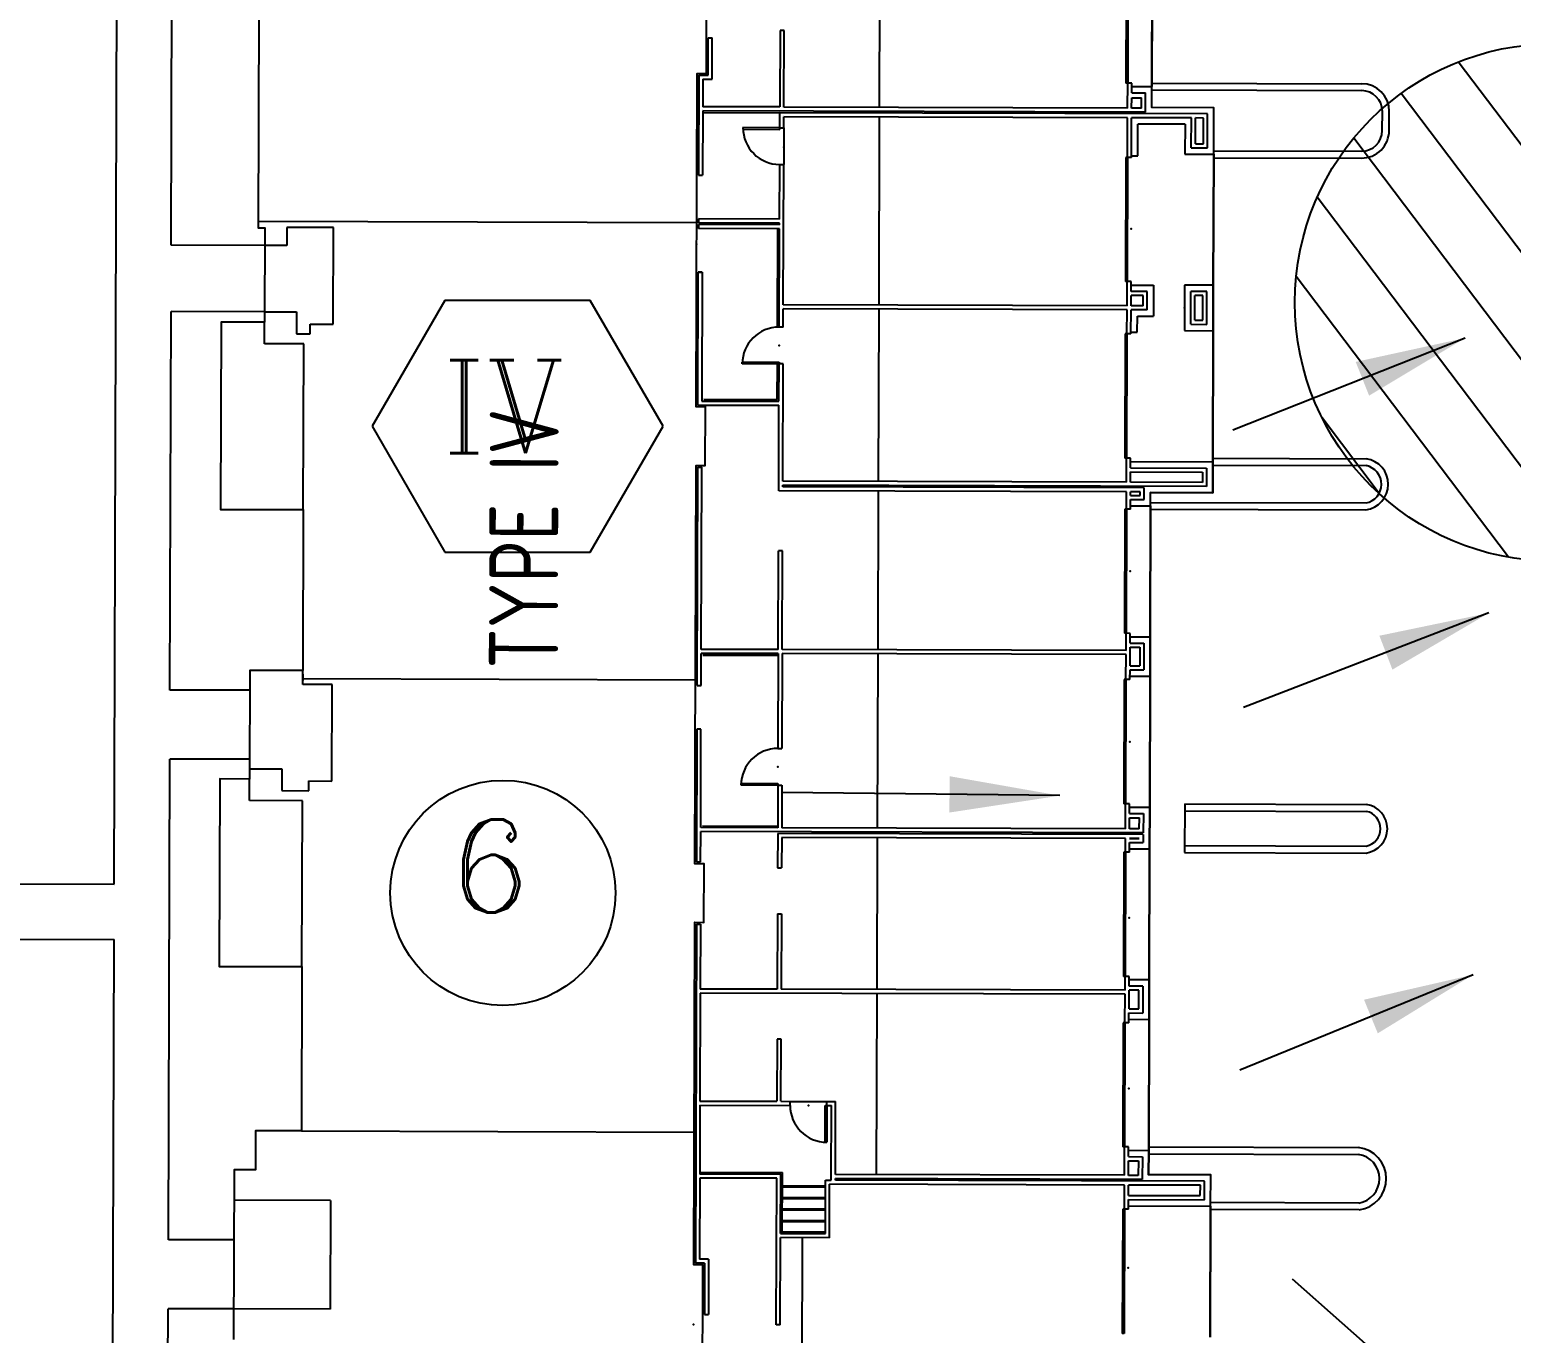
# Model space of a CAD drawing. Header units: feet. Extents: x 26064 to 27719, y 16802 to 28989.
# Drawn here: x 27071.3 to 27178.7, y 17658.3 to 17752.7 of the extents above; entities that cross this region are included whole.
import ezdxf
from ezdxf.enums import TextEntityAlignment as Align

# ---------------------------------------------------------------- set-up
doc = ezdxf.new("R2010")
doc.units = ezdxf.units.FT
doc.header["$LTSCALE"] = 50
doc.header["$MEASUREMENT"] = 0
doc.header["$PDSIZE"] = -0.5
doc.linetypes.add('HIDDEN', pattern=[0.375, 0.25, -0.125])
for name, color, linetype in [('BUILDING-INTERIOR', 251, 'Continuous'), ('BUILDINGS', 5, 'Continuous'), ('CURB-B', 4, 'Continuous'), ('CURB-F', 32, 'Continuous'), ('INLET PROTECTION', 1, 'HIDDEN'), ('SD-STRUCTURE', 6, 'Continuous'), ('SIDEWALK', 9, 'Continuous')]:
    doc.layers.add(name, color=color, linetype=linetype)
doc.styles.add('DCADTXTSTYLE2', font='ARCHITXT')
doc.styles.add('DCADTXTSTYLE3', font='ROMANC')
doc.styles.add('ls80', font='simplex', dxfattribs={"oblique": 15, "height": 4})
doc.dimstyles.new('dim', dxfattribs={"dimtxt": 0.18, "dimasz": 0.16, "dimexe": 0.0625, "dimexo": 0.0625, "dimgap": 0.03, "dimtad": 3, "dimdec": 4, "dimzin": 0, "dimdsep": 46, "dimtxsty": 'ls80', "dimcen": 0.09, "dimclrd": 256, "dimclre": 256, "dimclrt": 256, "dimaunit": 1, "dimadec": 4, "dimazin": 0, "dimtfac": 1, "dimtdec": 4, "dimtofl": 0, "dimtmove": 2, "dimatfit": 3, "dimfxl": 0, "dimtolj": 1, "dimtzin": 0, "dimlwd": -1, "dimlwe": -1, "dimarcsym": 0})

msp = doc.modelspace()

# ---------------------------------------------------------------- hatches: boundary and pattern name
at = {"layer": 'INLET PROTECTION', "linetype": 'Continuous'}
h = msp.add_hatch(dxfattribs=at)
h.set_pattern_fill('ANSI31', scale=37.499998, angle=262.0889784, style=0)
h.set_pattern_definition([(307.088978, (51292.7434, -5531.7675), (3.7392183, 2.82681806), [])])
edge = h.paths.add_edge_path()
edge.add_arc((27181.75511, 17732.95866), 18.75, 0, 360)

# ---------------------------------------------------------------- linework, layer by layer
at = {"layer": 'BUILDING-INTERIOR', "color": 7, "ltscale": 12}
for p, q in [((27132.92805, 17758.59841), (27132.8945, 17747.10282)), ((27150.79414, 17757.85927), (27150.76789, 17748.86222)), ((27150.9191, 17757.85891), (27150.89284, 17748.86186)), ((27152.66913, 17758.10345), (27152.64142, 17748.6071)), ((27120.48926, 17749.42981), (27120.49716, 17752.13711)), ((27120.49716, 17752.13711), (27120.78871, 17752.13626)), ((27120.77996, 17749.13741), (27120.78871, 17752.13626)), ((27125.70507, 17752.66338), (27125.6889, 17747.12387)), ((27125.99662, 17752.66253), (27125.70507, 17752.66338)), ((27125.98045, 17747.12301), (27125.99662, 17752.66253)), ((27119.82285, 17749.43176), (27119.8017, 17742.18455)), ((27119.82285, 17749.43176), (27120.48926, 17749.42981)), ((27120.11356, 17749.13935), (27120.10771, 17747.14015)), ((27120.11356, 17749.13935), (27120.77996, 17749.13741)), ((27150.89284, 17748.86186), (27150.76789, 17748.86222)), ((27150.88755, 17747.05031), (27150.89284, 17748.86186)), ((27151.18439, 17748.861), (27150.89284, 17748.86186)), ((27151.18233, 17748.1532), (27151.1844, 17748.861)), ((27151.17911, 17747.04946), (27151.18124, 17747.77834)), ((27151.18124, 17747.77834), (27151.88927, 17747.77627)), ((27151.18233, 17748.1532), (27152.18192, 17748.15028)), ((27151.18367, 17748.61135), (27152.64142, 17748.6071)), ((27151.88715, 17747.04739), (27151.88927, 17747.77627)), ((27152.17785, 17746.75498), (27152.18192, 17748.15028)), ((27152.63698, 17747.08684), (27152.64142, 17748.6071)), ((27120.10686, 17746.8486), (27120.09325, 17742.1837)), ((27120.1065, 17746.72366), (27125.68768, 17746.70735)), ((27152.17785, 17746.75498), (27120.10686, 17746.8486)), ((27125.6889, 17747.12387), (27120.10771, 17747.14015)), ((27125.68452, 17745.62442), (27125.68768, 17746.70735)), ((27156.67579, 17746.61689), (27125.6877, 17746.70735)), ((27150.88755, 17747.05031), (27125.98045, 17747.12301)), ((27151.88715, 17747.04739), (27151.17911, 17747.04946)), ((27157.13528, 17747.07371), (27152.63698, 17747.08684)), ((27157.12544, 17743.70001), (27157.13528, 17747.07371)), ((27123.01887, 17745.63218), (27123.01851, 17745.50722)), ((27125.68452, 17745.6244), (27123.01887, 17745.63218)), ((27125.68416, 17745.49944), (27125.68452, 17745.6244)), ((27125.68453, 17745.6244), (27125.97609, 17745.62355)), ((27125.97609, 17745.62355), (27125.96831, 17742.95792)), ((27125.97608, 17745.62355), (27125.97839, 17746.41493)), ((27150.88548, 17746.34224), (27125.97839, 17746.41493)), ((27132.89244, 17746.39474), (27132.85269, 17732.775)), ((27150.8771, 17743.46834), (27150.88548, 17746.34224)), ((27151.16866, 17743.46749), (27151.17704, 17746.34138)), ((27155.50871, 17746.32874), (27151.17704, 17746.34138)), ((27151.62718, 17743.5911), (27151.63386, 17745.88189)), ((27155.04922, 17745.87192), (27151.63386, 17745.88189)), ((27155.04922, 17745.87192), (27155.0429, 17743.70608)), ((27155.50239, 17744.1629), (27155.50871, 17746.32874)), ((27155.7948, 17744.45361), (27155.80027, 17746.32789)), ((27156.38338, 17746.32619), (27155.80027, 17746.32789)), ((27156.37792, 17744.45191), (27156.38338, 17746.32619)), ((27156.66863, 17744.1595), (27156.67579, 17746.61689)), ((27123.01851, 17745.50722), (27125.68416, 17745.49944)), ((27150.75214, 17743.4687), (27150.72589, 17734.47216)), ((27150.8771, 17743.46834), (27150.75214, 17743.4687)), ((27150.8771, 17743.46834), (27150.85084, 17734.4718)), ((27151.16865, 17743.46749), (27150.8771, 17743.46834)), ((27151.16902, 17743.59244), (27151.62718, 17743.5911)), ((27155.0429, 17743.70608), (27157.12544, 17743.70001)), ((27155.50239, 17744.1629), (27156.66863, 17744.1595)), ((27155.7948, 17744.45361), (27156.37792, 17744.45191)), ((27157.12544, 17743.70001), (27157.09772, 17734.20366)), ((27125.66519, 17739.00195), (27125.67674, 17742.95878)), ((27125.67675, 17742.95878), (27125.96831, 17742.95792)), ((27125.93864, 17732.79519), (27125.9683, 17742.95792)), ((27119.8017, 17742.18455), (27120.09325, 17742.1837)), ((27119.8017, 17742.18455), (27120.09325, 17742.1837)), ((27119.66665, 17738.7279), (27087.8872, 17738.82065)), ((27089.96855, 17738.39807), (27089.96472, 17737.08607)), ((27093.34225, 17738.38822), (27089.96855, 17738.39807)), ((27093.32183, 17731.39091), (27093.34225, 17738.38822)), ((27119.79125, 17738.6026), (27119.7904, 17738.31104)), ((27125.66313, 17738.2939), (27119.7904, 17738.31104)), ((27125.66398, 17738.58545), (27119.79125, 17738.6026)), ((27119.79246, 17739.0191), (27119.79161, 17738.72755)), ((27125.66434, 17738.71041), (27119.79161, 17738.72755)), ((27125.66519, 17739.00195), (27119.79246, 17739.0191)), ((27125.5174, 17731.17202), (27125.53819, 17738.29427)), ((27125.64234, 17731.17166), (27125.66313, 17738.2939)), ((27125.66398, 17738.58545), (27125.66434, 17738.71041)), ((27089.96472, 17737.08607), (27088.36117, 17737.09075)), ((27119.75308, 17725.52426), (27119.78116, 17735.14559)), ((27119.78116, 17735.14559), (27120.07271, 17735.14474)), ((27120.07271, 17735.14474), (27119.78116, 17735.14559)), ((27120.07271, 17735.14474), (27120.04548, 17725.81497)), ((27150.85084, 17734.4718), (27150.72589, 17734.47216)), ((27150.84573, 17732.72247), (27150.85084, 17734.4718)), ((27151.14239, 17734.47094), (27150.85084, 17734.4718)), ((27151.14033, 17733.76288), (27151.1424, 17734.47094)), ((27151.14167, 17734.22104), (27152.76606, 17734.2163)), ((27152.76606, 17734.2163), (27152.7595, 17731.96717)), ((27155.01519, 17734.20974), (27155.00558, 17730.91934)), ((27157.09772, 17734.20366), (27155.01519, 17734.20974)), ((27157.09772, 17734.20366), (27157.08811, 17730.91326)), ((27150.84573, 17732.72247), (27125.93864, 17732.79519)), ((27151.13729, 17732.72162), (27151.13948, 17733.47133)), ((27152.01197, 17732.71907), (27151.13729, 17732.72162)), ((27152.01416, 17733.46877), (27151.13948, 17733.47133)), ((27152.30657, 17733.75948), (27151.14033, 17733.76288)), ((27152.01197, 17732.71907), (27152.01416, 17733.46877)), ((27152.30268, 17732.42666), (27152.30657, 17733.75948)), ((27155.46508, 17731.37616), (27155.472, 17733.75024)), ((27156.63822, 17733.74684), (27155.472, 17733.75024)), ((27155.75748, 17731.66686), (27155.76271, 17733.45784)), ((27156.34582, 17733.45613), (27155.76271, 17733.45784)), ((27156.34059, 17731.66516), (27156.34582, 17733.45613)), ((27156.6313, 17731.37275), (27156.63822, 17733.74684)), ((27088.34713, 17732.2801), (27090.67957, 17732.27329)), ((27090.67957, 17732.27329), (27090.67495, 17730.69057)), ((27125.9339, 17731.17081), (27125.93779, 17732.50365)), ((27150.84488, 17732.43092), (27125.93779, 17732.50365)), ((27132.85184, 17732.48346), (27132.81537, 17719.98824)), ((27150.83978, 17730.68159), (27150.84488, 17732.43092)), ((27151.13134, 17730.68074), (27151.13644, 17732.43006)), ((27152.30268, 17732.42666), (27151.13644, 17732.43006)), ((27151.58986, 17730.80435), (27151.59326, 17731.97057)), ((27151.59326, 17731.97057), (27152.7595, 17731.96717)), ((27155.75748, 17731.66686), (27156.34059, 17731.66516)), ((27088.34039, 17729.96849), (27088.34494, 17731.53039)), ((27090.67495, 17730.69057), (27091.65375, 17730.68771)), ((27091.65375, 17730.68771), (27091.65581, 17731.39577)), ((27091.65581, 17731.39577), (27093.32183, 17731.39091)), ((27125.9339, 17731.17081), (27125.64234, 17731.17166)), ((27150.71483, 17730.68195), (27150.68857, 17721.68541)), ((27150.83978, 17730.68159), (27150.71483, 17730.68195)), ((27150.83978, 17730.68159), (27150.81352, 17721.68505)), ((27151.13133, 17730.68074), (27150.83978, 17730.68159)), ((27151.1317, 17730.80569), (27151.58986, 17730.80435)), ((27155.00558, 17730.91934), (27157.08811, 17730.91326)), ((27155.46508, 17731.37616), (27156.6313, 17731.37275)), ((27157.08811, 17730.91326), (27157.0604, 17721.4169)), ((27091.19346, 17729.96016), (27088.34039, 17729.96849)), ((27091.15839, 17717.94395), (27091.19346, 17729.96016)), ((27122.96892, 17728.5138), (27122.96928, 17728.63875)), ((27125.63456, 17728.50602), (27122.96892, 17728.5138)), ((27122.96928, 17728.63875), (27125.63493, 17728.63097)), ((27125.50209, 17725.92399), (27125.50962, 17728.50638)), ((27125.62666, 17725.79868), (27125.63456, 17728.50602)), ((27125.63493, 17728.63097), (27125.63456, 17728.50602)), ((27125.92612, 17728.50517), (27125.63456, 17728.50602)), ((27125.90132, 17720.00842), (27125.92612, 17728.50517)), ((27119.75308, 17725.52426), (27125.62581, 17725.50712)), ((27120.04548, 17725.81497), (27125.62666, 17725.79868)), ((27120.1708, 17725.93955), (27125.50209, 17725.92399)), ((27125.6077, 17719.30121), (27125.62581, 17725.50712)), ((27119.69376, 17705.19877), (27119.73995, 17721.02604)), ((27119.73995, 17721.02604), (27120.0315, 17721.02519)), ((27119.99297, 17707.82191), (27120.0315, 17721.02519)), ((27150.81352, 17721.68505), (27150.68857, 17721.68541)), ((27150.80841, 17719.93572), (27150.81352, 17721.68505)), ((27151.10507, 17721.6842), (27150.81352, 17721.68505)), ((27151.10301, 17720.97613), (27151.10508, 17721.6842)), ((27151.10301, 17720.97613), (27156.6009, 17720.96008)), ((27151.10435, 17721.43429), (27157.0604, 17721.4169)), ((27156.6009, 17720.96008), (27156.59701, 17719.62727)), ((27157.0604, 17721.4169), (27157.05383, 17719.16777)), ((27150.80841, 17719.93572), (27125.90132, 17720.00842)), ((27151.09997, 17719.93487), (27151.10216, 17720.68458)), ((27156.30631, 17719.91968), (27151.09997, 17719.93487)), ((27151.10216, 17720.68458), (27156.3085, 17720.66938)), ((27156.3085, 17720.66938), (27156.30631, 17719.91968)), ((27150.80635, 17719.22766), (27125.6077, 17719.30121)), ((27125.9001, 17719.59192), (27125.90047, 17719.71687)), ((27152.09836, 17719.51544), (27125.9001, 17719.59192)), ((27156.59701, 17719.62727), (27125.90047, 17719.71687)), ((27132.8133, 17719.28018), (27132.77974, 17707.78459)), ((27150.8027, 17717.97813), (27150.80635, 17719.22766)), ((27151.09718, 17718.9769), (27151.09791, 17719.22681)), ((27151.09718, 17718.9769), (27151.80523, 17718.97484)), ((27151.80596, 17719.22474), (27151.0979, 17719.22681)), ((27151.80523, 17718.97484), (27151.80596, 17719.22474)), ((27152.09593, 17718.68243), (27152.09836, 17719.51544)), ((27152.55275, 17718.22294), (27152.55555, 17719.1809)), ((27157.05383, 17719.16777), (27152.55555, 17719.1809)), ((27150.67776, 17717.9785), (27150.6515, 17708.98196)), ((27150.80271, 17717.97813), (27150.67776, 17717.9785)), ((27150.80271, 17717.97813), (27150.77645, 17708.98159)), ((27151.09426, 17717.97728), (27150.80271, 17717.97813)), ((27151.09426, 17717.97728), (27151.09633, 17718.68534)), ((27151.09499, 17718.22719), (27152.55275, 17718.22294)), ((27151.09633, 17718.68534), (27152.09593, 17718.68243)), ((27152.55274, 17718.22294), (27152.52503, 17708.72658)), ((27125.57415, 17707.80562), (27125.59506, 17714.96954)), ((27125.88661, 17714.96869), (27125.59506, 17714.96954)), ((27125.8657, 17707.80477), (27125.88661, 17714.96869)), ((27150.77645, 17708.98159), (27150.6515, 17708.98196)), ((27150.7728, 17707.73207), (27150.77644, 17708.98159)), ((27151.06801, 17708.98074), (27150.77645, 17708.98159)), ((27151.06594, 17708.27268), (27151.068, 17708.98074)), ((27151.06594, 17708.27268), (27152.06554, 17708.26976)), ((27151.06727, 17708.73084), (27152.52503, 17708.72658)), ((27152.06554, 17708.26976), (27152.05989, 17706.333)), ((27152.52503, 17708.72658), (27152.5167, 17705.87351)), ((27119.98531, 17705.19792), (27119.99212, 17707.53034)), ((27125.57329, 17707.51407), (27119.99212, 17707.53034)), ((27125.57414, 17707.80562), (27119.99297, 17707.82191)), ((27120.11672, 17707.40506), (27125.57292, 17707.38913)), ((27125.57329, 17707.51407), (27125.55323, 17700.64171)), ((27125.86484, 17707.51322), (27125.84478, 17700.64086)), ((27150.77195, 17707.44051), (27125.86484, 17707.51322)), ((27150.7728, 17707.73207), (27125.86569, 17707.80477)), ((27132.77889, 17707.49304), (27132.74206, 17694.87289)), ((27150.76666, 17705.62871), (27150.77195, 17707.44051)), ((27151.06114, 17706.62747), (27151.06509, 17707.98112)), ((27151.06509, 17707.98112), (27151.77314, 17707.97906)), ((27151.77314, 17707.97906), (27151.76919, 17706.62541)), ((27091.12141, 17705.28215), (27091.12432, 17706.28177)), ((27091.12362, 17706.03186), (27091.12226, 17705.5737)), ((27151.05822, 17705.62786), (27151.06028, 17706.33592)), ((27151.05895, 17705.87776), (27152.5167, 17705.87351)), ((27151.06028, 17706.33592), (27152.05989, 17706.333)), ((27151.06114, 17706.62747), (27151.76919, 17706.62541)), ((27152.5167, 17705.87351), (27152.48899, 17696.37716)), ((27093.24559, 17705.27595), (27091.12141, 17705.28215)), ((27091.12262, 17705.69866), (27119.57005, 17705.61563)), ((27093.22517, 17698.27864), (27093.24559, 17705.27595)), ((27119.69376, 17705.19877), (27119.98531, 17705.19792)), ((27119.69376, 17705.19877), (27119.98531, 17705.19792)), ((27150.64171, 17705.62907), (27150.61545, 17696.63253)), ((27150.76666, 17705.62871), (27150.64171, 17705.62907)), ((27150.76666, 17705.62871), (27150.7404, 17696.63217)), ((27151.05822, 17705.62786), (27150.76666, 17705.62871)), ((27119.68452, 17702.03332), (27119.65644, 17692.41202)), ((27119.97607, 17702.03247), (27119.68452, 17702.03332)), ((27119.95528, 17694.9102), (27119.97607, 17702.03247)), ((27125.55323, 17700.64171), (27125.84478, 17700.64086)), ((27087.26493, 17696.85907), (27087.26949, 17698.42097)), ((27087.27168, 17699.17068), (27089.60411, 17699.16387)), ((27089.60411, 17699.16387), (27089.59949, 17697.58115)), ((27089.59949, 17697.58115), (27091.55708, 17697.57544)), ((27091.55708, 17697.57544), (27091.55915, 17698.2835)), ((27091.55915, 17698.2835), (27093.22517, 17698.27864)), ((27122.87981, 17697.98385), (27122.88017, 17698.1088)), ((27125.54545, 17697.97607), (27122.87981, 17697.98385)), ((27122.88017, 17698.1088), (27125.54581, 17698.10102)), ((27125.54545, 17697.97607), (27125.53645, 17694.89391)), ((27125.54581, 17698.10102), (27125.54545, 17697.97607)), ((27125.54545, 17697.97607), (27125.837, 17697.97521)), ((27125.837, 17697.97521), (27125.82801, 17694.89306)), ((27091.09679, 17696.84789), (27087.26493, 17696.85907)), ((27091.06172, 17684.83167), (27091.09679, 17696.84789)), ((27150.7404, 17696.63217), (27150.61545, 17696.63253)), ((27150.73511, 17694.82037), (27150.7404, 17696.63217)), ((27151.03196, 17696.63131), (27150.7404, 17696.63217)), ((27151.02989, 17695.92325), (27151.03196, 17696.63131)), ((27151.03123, 17696.38141), (27152.48899, 17696.37716)), ((27152.48899, 17696.37716), (27152.48017, 17693.35748)), ((27151.02667, 17694.81952), (27151.02898, 17695.61087)), ((27151.02898, 17695.61087), (27151.73703, 17695.60881)), ((27151.02989, 17695.92325), (27152.0295, 17695.92034)), ((27151.73472, 17694.81745), (27151.73703, 17695.60881)), ((27152.0295, 17695.92034), (27152.02542, 17694.52504)), ((27119.94799, 17692.41117), (27119.95443, 17694.61864)), ((27152.02542, 17694.52504), (27119.95443, 17694.61864)), ((27125.53645, 17694.89391), (27119.95528, 17694.9102)), ((27120.08061, 17695.03477), (27125.53682, 17695.01885)), ((27125.53525, 17694.47741), (27125.52795, 17691.97837)), ((27152.02506, 17694.40009), (27125.53525, 17694.47741)), ((27125.82595, 17694.185), (27125.81951, 17691.97752)), ((27150.73305, 17694.1123), (27125.82595, 17694.185)), ((27150.73511, 17694.82037), (27125.82801, 17694.89306)), ((27132.73999, 17694.16483), (27132.7079, 17683.16904)), ((27151.02461, 17694.11147), (27151.02461, 17694.11145)), ((27151.02461, 17694.11147), (27151.73266, 17694.1094)), ((27151.73266, 17694.10938), (27151.02461, 17694.11145)), ((27151.73472, 17694.81745), (27151.02667, 17694.81952)), ((27151.73266, 17694.1094), (27151.73266, 17694.10938)), ((27152.02506, 17694.40009), (27152.02336, 17693.81698)), ((27150.60518, 17693.11305), (27150.57893, 17684.11651)), ((27150.73014, 17693.11268), (27150.60518, 17693.11305)), ((27150.73014, 17693.11268), (27150.70388, 17684.11615)), ((27151.02169, 17693.11183), (27150.73014, 17693.11268)), ((27151.02169, 17693.11183), (27151.02376, 17693.8199)), ((27151.02242, 17693.36174), (27152.48017, 17693.35748)), ((27151.02376, 17693.8199), (27152.02336, 17693.81698)), ((27152.48017, 17693.35748), (27152.45246, 17683.86113)), ((27119.65644, 17692.41202), (27119.94799, 17692.41117)), ((27125.52795, 17691.97837), (27125.81951, 17691.97752)), ((27119.64331, 17687.91375), (27119.57159, 17663.33987)), ((27119.64331, 17687.91375), (27119.93486, 17687.9129)), ((27119.93486, 17687.9129), (27119.92113, 17683.20637)), ((27125.51823, 17688.64632), (27125.50229, 17683.19007)), ((27125.51822, 17688.64632), (27125.80978, 17688.64547)), ((27125.80978, 17688.64547), (27125.79386, 17683.18922)), ((27150.70388, 17684.11615), (27150.57893, 17684.11651)), ((27150.99543, 17684.11529), (27150.70388, 17684.11615)), ((27150.99337, 17683.40723), (27150.99543, 17684.11529)), ((27151.99297, 17683.40431), (27150.99337, 17683.40723)), ((27152.45246, 17683.86113), (27150.9947, 17683.86539)), ((27151.99297, 17683.40431), (27151.98732, 17681.46755)), ((27152.45246, 17683.86113), (27152.44413, 17681.00806)), ((27119.92028, 17682.91482), (27119.89742, 17675.08449)), ((27150.70011, 17682.82496), (27119.92028, 17682.91482)), ((27125.5023, 17683.19008), (27119.92113, 17683.20637)), ((27150.70096, 17683.11653), (27125.79386, 17683.18923)), ((27132.70705, 17682.87749), (27132.66875, 17669.75753)), ((27150.69409, 17680.76326), (27150.70011, 17682.82496)), ((27150.98856, 17681.76202), (27150.99252, 17683.11567)), ((27151.70057, 17683.1136), (27150.99252, 17683.11567)), ((27151.69661, 17681.75995), (27151.70057, 17683.1136)), ((27150.98564, 17680.76241), (27150.98771, 17681.47047)), ((27150.98771, 17681.47047), (27151.98732, 17681.46755)), ((27150.98856, 17681.76202), (27151.69661, 17681.75995)), ((27150.56914, 17680.76363), (27150.54288, 17671.76708)), ((27150.69409, 17680.76326), (27150.56914, 17680.76363)), ((27150.69409, 17680.76326), (27150.66784, 17671.76672)), ((27150.98565, 17680.76241), (27150.69409, 17680.76326)), ((27150.98637, 17681.01231), (27152.44413, 17681.00806)), ((27152.44413, 17681.00806), (27152.41642, 17671.51171)), ((27125.49173, 17679.56648), (27125.4786, 17675.0682)), ((27125.78328, 17679.56562), (27125.49173, 17679.56648)), ((27125.77015, 17675.06735), (27125.78328, 17679.56561)), ((27119.89657, 17674.79294), (27119.88198, 17669.79486)), ((27119.89657, 17674.79294), (27126.43571, 17674.77385)), ((27119.89742, 17675.08449), (27125.4786, 17675.0682)), ((27125.77015, 17675.06735), (27126.43656, 17675.06541)), ((27126.43571, 17674.77385), (27126.43656, 17675.06541)), ((27126.43656, 17675.06541), (27129.1022, 17675.05763)), ((27128.96862, 17672.1008), (27128.9764, 17674.76644)), ((27128.9764, 17674.76644), (27129.10135, 17674.76607)), ((27129.10135, 17674.76607), (27129.09357, 17672.10043)), ((27129.10135, 17674.76607), (27129.1022, 17675.05763)), ((27129.10135, 17674.76607), (27129.43457, 17674.7651)), ((27129.1022, 17675.05763), (27129.72696, 17675.0558)), ((27129.41877, 17669.35052), (27129.43457, 17674.7651)), ((27129.71153, 17669.76617), (27129.72696, 17675.0558)), ((27091.02696, 17672.91959), (27119.47436, 17672.83656)), ((27129.09357, 17672.10043), (27128.96862, 17672.1008)), ((27150.66784, 17671.76672), (27150.54288, 17671.76708)), ((27150.66182, 17669.70502), (27150.66784, 17671.76672)), ((27150.95939, 17671.76587), (27150.66784, 17671.76672)), ((27150.95732, 17671.05781), (27150.95938, 17671.76587)), ((27150.95866, 17671.51596), (27152.41642, 17671.51171)), ((27152.41642, 17671.51171), (27152.41125, 17669.74156)), ((27150.95337, 17669.70417), (27150.95641, 17670.74543)), ((27150.95641, 17670.74543), (27151.66446, 17670.74336)), ((27150.95732, 17671.05781), (27151.95693, 17671.05489)), ((27151.66446, 17670.74336), (27151.66142, 17669.7021)), ((27151.95693, 17671.05489), (27151.95213, 17669.40969)), ((27119.88113, 17669.50331), (27119.86399, 17663.63057)), ((27125.46231, 17669.48702), (27119.88113, 17669.50331)), ((27125.75471, 17669.77772), (27119.88198, 17669.79486)), ((27119.88235, 17669.91981), (27125.88004, 17669.90231)), ((27125.43131, 17658.8661), (27125.46231, 17669.48702)), ((27125.74219, 17665.4877), (27125.75471, 17669.77772)), ((27125.86715, 17665.48734), (27125.88004, 17669.90231)), ((27128.99095, 17665.47822), (27129.00226, 17669.35173)), ((27129.00226, 17669.35173), (27129.41877, 17669.35052)), ((27129.71031, 17669.34966), (27129.71068, 17669.47462)), ((27156.45003, 17669.27161), (27129.71031, 17669.34966)), ((27151.95213, 17669.40969), (27129.71068, 17669.47462)), ((27150.66182, 17669.70502), (27129.71152, 17669.76617)), ((27151.66142, 17669.7021), (27150.95337, 17669.70417)), ((27156.90952, 17669.72843), (27152.41125, 17669.74156)), ((27156.90296, 17667.47974), (27156.90952, 17669.72843)), ((27125.75228, 17668.94471), (27129.00104, 17668.93522)), ((27129.28166, 17665.18581), (27129.29295, 17669.05933)), ((27150.65975, 17668.99695), (27129.29295, 17669.05933)), ((27150.65465, 17667.24807), (27150.65975, 17668.99695)), ((27150.94912, 17668.24684), (27150.95131, 17668.9961)), ((27156.15762, 17668.98091), (27150.95131, 17668.9961)), ((27156.15544, 17668.23164), (27156.15762, 17668.98091)), ((27156.44614, 17667.93924), (27156.45003, 17669.27161)), ((27093.13643, 17667.87367), (27086.13912, 17667.89409)), ((27093.13643, 17667.87367), (27093.11345, 17660.00169)), ((27125.74742, 17667.27868), (27128.99617, 17667.2692)), ((27125.74985, 17668.11169), (27128.99861, 17668.10221)), ((27150.5297, 17667.24844), (27150.50344, 17658.2519)), ((27150.65465, 17667.24807), (27150.5297, 17667.24844)), ((27150.65465, 17667.24807), (27150.62839, 17658.25153)), ((27150.9462, 17667.24722), (27150.65465, 17667.24807)), ((27150.9462, 17667.24722), (27150.94827, 17667.95528)), ((27150.94693, 17667.49713), (27156.90296, 17667.47974)), ((27150.94827, 17667.95528), (27156.44614, 17667.93924)), ((27150.94912, 17668.24684), (27156.15544, 17668.23164)), ((27156.90296, 17667.47974), (27156.87525, 17657.98339)), ((27125.74499, 17666.44567), (27128.99374, 17666.43619)), ((27125.72286, 17658.86525), (27125.74134, 17665.19615)), ((27129.28166, 17665.18581), (27125.74134, 17665.19615)), ((27125.74219, 17665.4877), (27128.99095, 17665.47822)), ((27125.74256, 17665.61265), (27128.99131, 17665.60317)), ((27127.29697, 17655.90343), (27127.32408, 17665.19153)), ((27120.23799, 17663.33792), (27119.57159, 17663.33987)), ((27120.53039, 17663.62863), (27119.86399, 17663.63057)), ((27120.23799, 17663.33792), (27120.22717, 17659.63101)), ((27120.53039, 17663.62863), (27120.51872, 17659.63015)), ((27093.11345, 17660.00169), (27086.11614, 17660.02211)), ((27120.22717, 17659.63101), (27120.51872, 17659.63015)), ((27125.72287, 17658.86525), (27125.43131, 17658.8661)), ((27150.62839, 17658.25153), (27150.50344, 17658.2519))]:
    msp.add_line(p, q, dxfattribs=at)
at = {"layer": 'BUILDING-INTERIOR', "color": 7, "ltscale": 6}
for p, q in [((27150.79414, 17757.85927), (27150.76789, 17748.86222)), ((27150.76789, 17748.86222), (27150.76789, 17748.86222)), ((27150.75214, 17743.4687), (27150.72589, 17734.47216)), ((27150.75214, 17743.4687), (27150.75214, 17743.4687)), ((27150.72589, 17734.47216), (27150.72589, 17734.47216)), ((27150.71483, 17730.68195), (27150.68857, 17721.68541)), ((27150.71483, 17730.68195), (27150.71483, 17730.68195)), ((27150.68857, 17721.68541), (27150.68857, 17721.68541)), ((27150.67776, 17717.9785), (27150.6515, 17708.98196)), ((27150.67776, 17717.9785), (27150.67776, 17717.9785)), ((27150.6515, 17708.98196), (27150.6515, 17708.98196)), ((27150.64171, 17705.62907), (27150.61545, 17696.63253)), ((27150.64171, 17705.62907), (27150.64171, 17705.62907)), ((27150.61545, 17696.63253), (27150.61545, 17696.63253)), ((27150.73014, 17693.11268), (27150.73305, 17694.1123)), ((27150.60518, 17693.11305), (27150.57893, 17684.11651)), ((27150.60518, 17693.11305), (27150.60518, 17693.11305)), ((27150.57893, 17684.11651), (27150.57893, 17684.11651)), ((27150.70096, 17683.11652), (27150.70388, 17684.11615)), ((27150.56914, 17680.76363), (27150.54288, 17671.76708)), ((27150.56914, 17680.76363), (27150.56914, 17680.76363)), ((27150.54288, 17671.76708), (27150.54288, 17671.76708)), ((27150.5297, 17667.24844), (27150.50344, 17658.2519)), ((27150.5297, 17667.24844), (27150.5297, 17667.24844)), ((27150.50344, 17658.2519), (27150.50344, 17658.2519))]:
    msp.add_line(p, q, dxfattribs=at)
at = {"layer": 'BUILDING-INTERIOR', "color": 7, "ltscale": 15}
for p, q in [((27101.41487, 17733.11294), (27096.14344, 17723.98246)), ((27111.95774, 17733.11294), (27101.41487, 17733.11294)), ((27117.22918, 17723.98246), (27111.95774, 17733.11294)), ((27096.14344, 17723.98246), (27101.41487, 17714.85214)), ((27111.95774, 17714.85214), (27117.22918, 17723.98246)), ((27101.41487, 17714.85214), (27111.95774, 17714.85214))]:
    msp.add_line(p, q, dxfattribs=at)
at = {"layer": 'BUILDING-INTERIOR', "color": 7, "ltscale": 4}
for p, q in [((27125.75204, 17668.86141), (27129.00079, 17668.85192)), ((27125.74961, 17668.02839), (27128.99836, 17668.01891)), ((27125.74475, 17666.36237), (27128.9935, 17666.35288)), ((27125.74718, 17667.19538), (27128.99593, 17667.1859)), ((27125.74232, 17665.52935), (27128.99107, 17665.51987))]:
    msp.add_line(p, q, dxfattribs=at)
at = {"layer": 'BUILDING-INTERIOR', "color": 7, "ltscale": 12}
for points in [[(27120.0835, 17653.21716), (27120.11268, 17663.21332), (27119.44627, 17663.21526), (27119.51872, 17688.03905), (27120.18513, 17688.03711), (27120.19753, 17692.28547), (27119.53112, 17692.28742), (27119.61539, 17721.15133), (27120.2818, 17721.14938), (27120.2942, 17725.39775), (27119.62779, 17725.39969), (27119.69826, 17749.55707), (27120.36467, 17749.55513), (27120.39385, 17759.55129), (27119.72744, 17759.55323), (27119.80646, 17786.62616), (27120.47287, 17786.62421), (27120.50824, 17798.74455), (27119.84183, 17798.74649), (27119.89459, 17816.82273)], [(27087.93194, 17754.1481), (27087.88587, 17738.3625), (27088.36488, 17738.3611), (27088.34494, 17731.53039), (27085.20032, 17731.53956), (27085.16069, 17717.96145), (27091.15839, 17717.94395), (27091.12432, 17706.28177), (27087.29246, 17706.29295), (27087.26949, 17698.42097), (27085.10365, 17698.42729), (27085.06403, 17684.84918), (27091.06172, 17684.83167), (27091.02696, 17672.91959), (27087.6949, 17672.92931), (27087.68663, 17670.09707), (27086.14556, 17670.10157), (27086.1097, 17657.81463)]]:
    msp.add_lwpolyline(points, dxfattribs=at)
at = {"layer": 'BUILDING-INTERIOR', "color": 7, "ltscale": 288}
msp.add_circle((27105.62543, 17690.16751), 8.16063, dxfattribs=at)
at = {"layer": 'BUILDING-INTERIOR', "color": 7, "ltscale": 12}
for centre, start, end in [((27125.68452, 17745.6244), 179.8327778, 269.8327778), ((27125.63456, 17728.50602), 89.8327778, 179.8327778), ((27125.54545, 17697.97607), 89.8327778, 179.8327778), ((27129.10135, 17674.76607), 179.8327778, 269.8327778)]:
    msp.add_arc(centre, 2.66565, start, end, dxfattribs=at)
for p in [(27125.97192, 17744.20742, 1), (27151.15359, 17738.30281, 1), (27119.66217, 17737.18683, 1), (27155.01038, 17732.56454, 1), (27157.09292, 17732.55845, 1), (27125.63846, 17729.83883, 1), (27150.78957, 17713.47986, 1), (27151.08114, 17713.47901, 1), (27151.04509, 17701.12959, 1), (27125.54935, 17699.30888, 1), (27150.71701, 17688.61441, 1), (27151.00784, 17688.36366, 1), (27150.68097, 17676.26499, 1), (27150.97173, 17675.99341, 1), (27127.76853, 17674.76996, 1), (27119.47758, 17673.94031, 1), (27150.93381, 17662.99841, 1), (27156.8891, 17662.73157, 1), (27119.43363, 17658.88359, 1)]:
    msp.add_point(p, dxfattribs=at)
at = {"layer": 'BUILDING-INTERIOR', "color": 7, "ltscale": 15}
msp.add_point((27106.68631, 17723.98246, 1), dxfattribs=at)
at = {"layer": 'BUILDINGS', "color": 7, "flags": 128}
for points in [[(27156.87525, 17657.98339), (27156.90296, 17667.47974), (27156.90952, 17669.72843), (27152.41125, 17669.74156), (27152.41642, 17671.51171), (27152.44413, 17681.00806), (27152.45246, 17683.86113), (27152.48017, 17693.35748), (27152.48899, 17696.37716), (27152.5167, 17705.87351), (27152.52503, 17708.72658), (27152.55274, 17718.22294), (27152.55555, 17719.1809), (27157.05383, 17719.16777), (27157.0604, 17721.4169), (27157.08811, 17730.91326), (27157.09772, 17734.20366), (27157.12544, 17743.70001), (27157.13528, 17747.07371), (27152.63698, 17747.08684), (27152.66913, 17758.10345)], [(27087.93194, 17754.1481), (27087.88587, 17738.3625), (27088.36488, 17738.3611), (27088.34494, 17731.53039), (27085.20032, 17731.53956), (27085.16069, 17717.96145), (27091.15839, 17717.94395), (27091.12432, 17706.28177), (27087.29246, 17706.29295), (27087.26949, 17698.42097), (27085.10365, 17698.42729), (27085.06403, 17684.84918), (27091.06172, 17684.83167), (27091.02696, 17672.91959), (27087.6949, 17672.92931), (27087.68663, 17670.09707), (27086.14556, 17670.10157), (27086.1097, 17657.81463)]]:
    msp.add_lwpolyline(points, dxfattribs=at)
at = {"layer": 'CURB-B', "color": 7, "flags": 128}
for points in [[(27152.64069, 17748.35675), (27167.84901, 17748.31236)], [(27169.34056, 17745.41446), (27169.34462, 17746.80799)], [(27157.12617, 17743.9501), (27167.83619, 17743.91884)], [(27157.05967, 17721.16681), (27168.16862, 17721.13439)], [(27152.55347, 17718.47302), (27168.16072, 17718.42747)], [(27155.03044, 17696.61964), (27155.02017, 17693.10016)], [(27155.02898, 17696.11965), (27168.18929, 17696.08124)], [(27155.02163, 17693.60016), (27168.18194, 17693.56175)], [(27152.41569, 17671.26161), (27167.61725, 17671.21725)], [(27167.64404, 17667.69849), (27156.90369, 17667.72984)]]:
    msp.add_lwpolyline(points, dxfattribs=at)
for points in [[(27169.34462, 17746.80799, 0.414213562), (27167.84901, 17748.31236)], [(27167.83619, 17743.91884, 0.414213562), (27169.34056, 17745.41446)], [(27168.16072, 17718.42747, 0.824229684), (27168.16862, 17721.13439)], [(27168.18194, 17693.56175, 0.813672856), (27168.18929, 17696.08124)], [(27167.64404, 17667.69849, 0.855039663), (27167.61725, 17671.21725)]]:
    msp.add_lwpolyline(points, format="xyb", dxfattribs=at)
at = {"layer": 'CURB-F', "color": 7}
for p, q in [((27152.64215, 17748.85675), (27167.85047, 17748.81236)), ((27169.84055, 17745.413), (27169.84462, 17746.80653)), ((27157.12472, 17743.4501), (27167.83473, 17743.41884)), ((27157.06113, 17721.66681), (27168.17008, 17721.63439)), ((27152.55201, 17717.97302), (27168.15926, 17717.92747)), ((27155.03044, 17696.61964), (27168.18964, 17696.58124)), ((27155.02017, 17693.10016), (27168.17937, 17693.06176)), ((27152.41715, 17671.76161), (27167.61731, 17671.71725)), ((27167.65346, 17667.19846), (27156.90223, 17667.22984))]:
    msp.add_line(p, q, dxfattribs=at)
for centre, radius, start, end in [((27167.84463, 17746.81237), 2, 359.8327778, 89.8327778), ((27167.84056, 17745.41884), 2, 269.8327778, 359.8327778), ((27167.9054, 17719.78169), 1.87151, 277.7958781, 81.8696774), ((27167.9286, 17694.82224), 1.77826, 278.1068024, 81.5587532), ((27167.35637, 17669.45562), 2.27663, 277.4982154, 83.4185039)]:
    msp.add_arc(centre, radius, start, end, dxfattribs=at)
at = {"layer": 'INLET PROTECTION', "color": 7, "linetype": 'Continuous'}
msp.add_circle((27181.75511, 17732.95866), 18.75, dxfattribs=at)
at = {"layer": 'SIDEWALK', "color": 7}
for p, q in [((27077.45768, 17690.79323), (27077.87277, 17833.01507)), ((27081.59288, 17737.11051), (27081.6491, 17756.37394)), ((27088.36117, 17737.09075), (27081.59288, 17737.11051)), ((27081.4988, 17704.87385), (27081.57884, 17732.29985)), ((27088.34713, 17732.2801), (27081.57884, 17732.29985)), ((27087.28827, 17704.85695), (27081.4988, 17704.87385)), ((27081.38253, 17665.03595), (27081.4842, 17699.87387)), ((27087.27368, 17699.85697), (27081.4842, 17699.87387)), ((26935.99899, 17691.2061), (27077.45768, 17690.79323)), ((27041.46235, 17686.89827), (27077.44601, 17686.79325)), ((27077.28438, 17631.41283), (27077.44601, 17686.79325)), ((27086.13074, 17665.02209), (27081.38253, 17665.03595)), ((27081.32022, 17643.6881), (27081.36793, 17660.03597)), ((27086.11614, 17660.02211), (27081.36793, 17660.03597))]:
    msp.add_line(p, q, dxfattribs=at)

# ---------------------------------------------------------------- texts
at = {"layer": 'BUILDING-INTERIOR', "color": 7, "ltscale": 288, "style": 'DCADTXTSTYLE3', "width": 0.993}
for s, height, p in [('IV', 6.747435, (27101.23875, 17720.00708, 1)), ('6', 6.74744, (27101.91298, 17686.72025, 1))]:
    msp.add_text(s, height=height, dxfattribs=at).set_placement(p, align=Align.BOTTOM_LEFT)
at = {"layer": 'BUILDING-INTERIOR', "color": 7, "ltscale": 12, "style": 'DCADTXTSTYLE2', "width": 0.869565}
msp.add_text('TYPE IV', height=4.9981, rotation=89.8327778, dxfattribs=at).set_placement((27111.11366, 17706.40862, 1), align=Align.BOTTOM_LEFT)

# ---------------------------------------------------------------- leaders
at = {"layer": 'SD-STRUCTURE', "color": 7}
for points in [[(27175.33597, 17730.38031), (27158.49923, 17723.69766)], [(27177.06816, 17710.45574), (27159.2726, 17703.60273)], [(27145.98471, 17697.21891), (27125.84032, 17697.44768)], [(27175.92002, 17684.243), (27159.01481, 17677.32475)], [(27176.34513, 17650.21658), (27162.82238, 17662.18935)]]:
    msp.add_leader(points, dimstyle='dim', override={"dimscale": 50, "dimgap": 0.03, "dimtad": 0, "dimpost": "'"}, dxfattribs=at)

doc.saveas('drawing.dxf')
